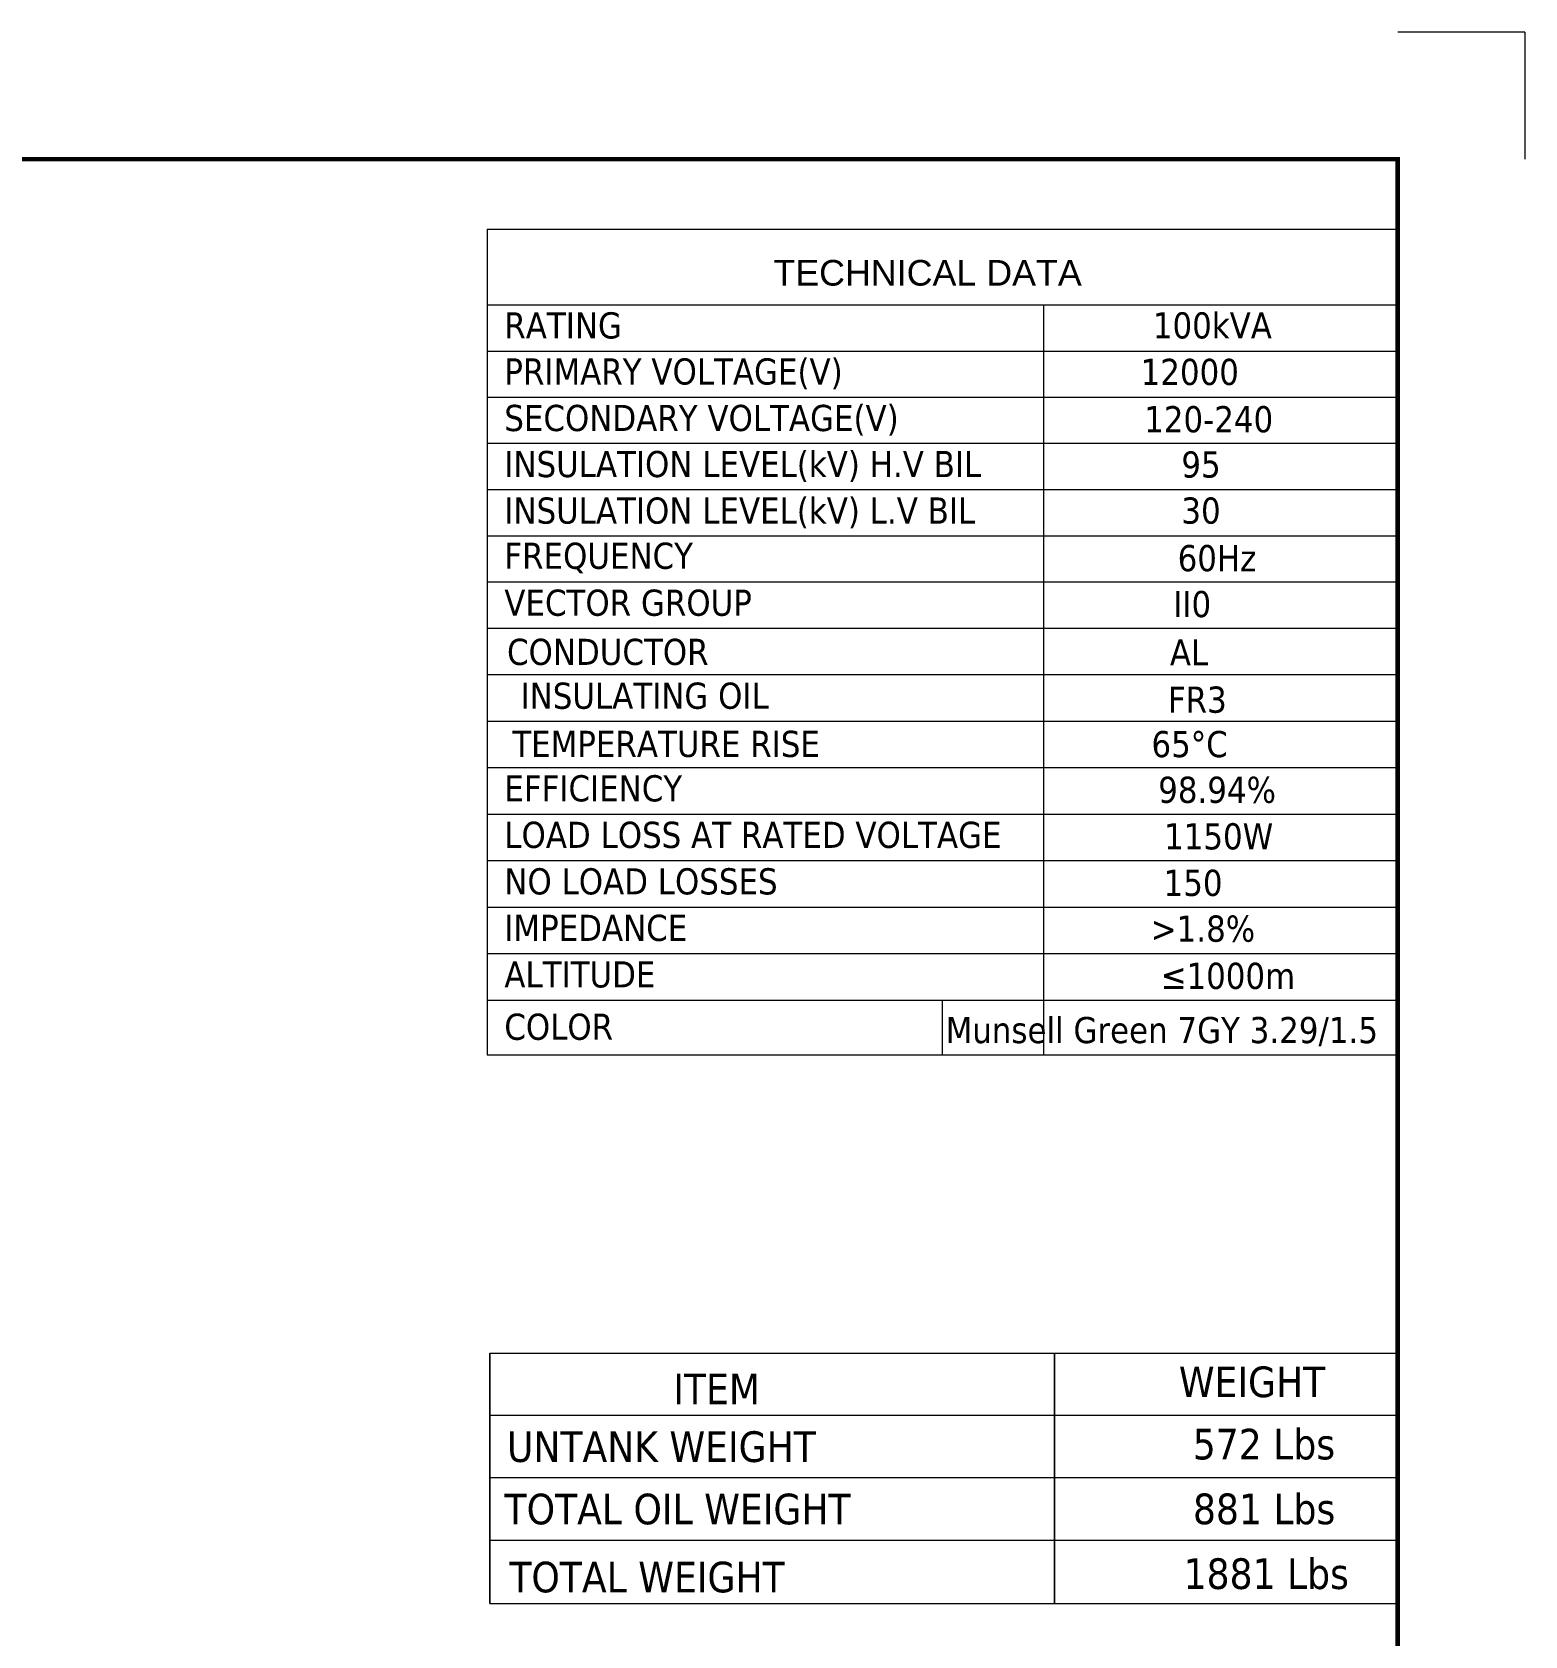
# Model space of a CAD drawing. Header units: millimetres. Extents: x 13152 to 58898, y -6229 to 3679.
# Drawn here: x 56582 to 58898, y 1191 to 3679 of the extents above; entities that cross this region are included whole.
import ezdxf
from ezdxf.enums import TextEntityAlignment as Align

# ---------------------------------------------------------------- set-up
doc = ezdxf.new("R2010")
doc.units = ezdxf.units.MM
doc.header["$LTSCALE"] = 4
doc.layers.add('1', color=12, linetype='Continuous')
for name, color, linetype, lineweight in [('6文字层', 3, 'Continuous', 35), ('标注、文本', 3, 'Continuous', 25), ('铁心', 3, 'Continuous', 0)]:
    doc.layers.add(name, color=color, linetype=linetype, lineweight=lineweight)
doc.layers.add('paper', color=254, linetype='Continuous', plot=False)
doc.styles.add('PDF Arial', font='arial.ttf')
doc.styles.add('Tahoma$001', font='tahoma.ttf', dxfattribs={"height": 2.159784})
doc.styles.add('Tahoma_txtstyle_30.51_0_0', font='tahoma.ttf')

msp = doc.modelspace()

# ---------------------------------------------------------------- linework, layer by layer
at = {"layer": '1', "color": 0, "lineweight": 40, "const_width": 6.91}
msp.add_lwpolyline([(51123.1, -1964.46), (58700.95, -1964.46), (58700.95, 3482.13), (51123.1, 3482.13), (51123.1, -1964.46)], dxfattribs=at)
at = {"layer": '6文字层', "lineweight": 13}
for points in [[(57288.35, 3373.61), (58700.95, 3373.61)], [(57288.35, 3373.61), (57288.35, 2092.72)], [(58700.95, 3373.61), (58700.95, 2536.87)]]:
    msp.add_lwpolyline(points, dxfattribs=at)
at = {"layer": 'paper', "lineweight": 13}
for q in [(58700.95, 3679.47), (58898.29, 3482.13)]:
    msp.add_line((58898.29, 3679.47), q, dxfattribs=at)
at = {"layer": '标注、文本', "lineweight": 13}
msp.add_line((57994.65, 2092.72), (57994.65, 2177.4), dxfattribs=at)
at = {"layer": '铁心', "lineweight": 13}
for p, q in [((57292.51, 1629.92), (57292.51, 1500.64)), ((57292.51, 1500.64), (57292.51, 1629.92)), ((57292.51, 1629.92), (58700.95, 1629.92)), ((58168.79, 1629.92), (58168.79, 1500.64)), ((58168.79, 1500.64), (58168.79, 1629.92)), ((57292.51, 1533.42), (58700.95, 1533.42)), ((57292.51, 1351.33), (57292.51, 1500.64)), ((57292.51, 1500.64), (57292.51, 1351.33)), ((58168.79, 1351.33), (58168.79, 1500.64)), ((58168.79, 1500.64), (58168.79, 1351.33)), ((57292.51, 1436.52), (58700.95, 1436.52)), ((57292.51, 1241.11), (57292.51, 1351.33)), ((57292.51, 1351.33), (57292.51, 1241.11)), ((58168.79, 1241.11), (58168.79, 1351.33)), ((58168.79, 1351.33), (58168.79, 1241.11)), ((57292.51, 1339.62), (58700.95, 1339.62)), ((57292.51, 1241.11), (58700.95, 1241.11))]:
    msp.add_line(p, q, dxfattribs=at)
for points in [[(57288.35, 3256.51), (58700.95, 3256.51)], [(58151.49, 3256.51), (58151.49, 2092.72)], [(57288.35, 3184.34), (58700.95, 3184.34)], [(57288.35, 3112.85), (58700.95, 3112.85)], [(57288.35, 3041.37), (58700.95, 3041.37)], [(57288.35, 2969.88), (58700.95, 2969.88)], [(57288.35, 2897.71), (58700.95, 2897.71)], [(57288.35, 2826.22), (58700.95, 2826.22)], [(57288.35, 2754.74), (58700.95, 2754.74)], [(57288.35, 2682.57), (58700.95, 2682.57)], [(57288.35, 2610.4), (58700.95, 2610.4)], [(57288.35, 2538.23), (58700.95, 2538.23)], [(57288.35, 2466.07), (58700.95, 2466.07)], [(57288.35, 2393.9), (58700.95, 2393.9)], [(57288.35, 2321.73), (58700.95, 2321.73)], [(57288.35, 2249.56), (58700.95, 2249.56)], [(57288.35, 2177.4), (58700.95, 2177.4)], [(57288.35, 2177.4), (58700.95, 2177.4)], [(58700.95, 2177.4), (58700.95, 2008.84)], [(57288.35, 2092.72), (58700.95, 2092.72)]]:
    msp.add_lwpolyline(points, dxfattribs=at)

# ---------------------------------------------------------------- texts
for s, height, style, p in [('TECHNICAL DATA', 39.7655, 'PDF Arial', (57732.44, 3286.09)), ('RATING', 40.606, 'Tahoma$001', (57315.07, 3204.08)), ('100kVA', 40.606, 'Tahoma$001', (58321.12, 3204.08)), ('PRIMARY VOLTAGE(V)', 40.6063, 'Tahoma$001', (57315.07, 3132.6)), ('   12000 ', 40.606, 'Tahoma$001', (58256.55, 3131.92)), ('SECONDARY VOLTAGE(V)', 40.6063, 'Tahoma$001', (57315.07, 3060.43)), ('120-240', 40.606, 'Tahoma$001', (58307.65, 3058.53)), ('INSULATION LEVEL(kV) H.V BIL', 40.6063, 'Tahoma$001', (57315.07, 2988.94)), ('95', 40.606, 'Tahoma$001', (58365.36, 2988.26)), ('INSULATION LEVEL(kV) L.V BIL', 40.6063, 'Tahoma$001', (57315.07, 2916.77)), ('30', 40.606, 'Tahoma$001', (58365.36, 2916.77)), ('FREQUENCY', 40.606, 'Tahoma$001', (57315.07, 2846.65)), ('60Hz', 40.606, 'Tahoma$001', (58359.54, 2842.98)), ('VECTOR GROUP', 40.6063, 'Tahoma$001', (57315.07, 2773.8)), ('II0', 40.606, 'Tahoma$001', (58352.84, 2771.69)), ('CONDUCTOR', 40.606, 'Tahoma$001', (57319.25, 2697.53)), ('AL', 40.606, 'Tahoma$001', (58347.53, 2696.88)), ('FR3', 40.606, 'Tahoma$001', (58344.43, 2623.38)), ('EFFICIENCY', 40.606, 'Tahoma$001', (57315.07, 2485.81)), ('98.94%%%', 40.606, 'Tahoma$001', (58329.42, 2483.51)), ('LOAD LOSS AT RATED VOLTAGE', 40.6063, 'Tahoma$001', (57315.07, 2413.64)), ('1150W', 40.606, 'Tahoma$001', (58338.51, 2411.34)), ('NO LOAD LOSSES', 40.6063, 'Tahoma$001', (57315.07, 2341.47)), ('150', 40.606, 'Tahoma$001', (58337.83, 2339.17)), ('IMPEDANCE', 40.606, 'Tahoma$001', (57315.07, 2269.31)), ('>1.8%%%', 40.606, 'Tahoma$001', (58317.91, 2268.1)), ('ALTITUDE', 40.606, 'Tahoma$001', (57315.07, 2197.14)), ('≤1000m', 40.606, 'Tahoma$001', (58333.15, 2194.84)), ('COLOR', 40.606, 'Tahoma$001', (57315.01, 2115.88)), ('Munsell Green 7GY 3.29/1.5', 40.6063, 'Tahoma$001', (57999.62, 2110.71)), ('ITEM', 47.513, 'Tahoma_txtstyle_30.51_0_0', (57577.16, 1550.54)), ('UNTANK WEIGHT', 47.5129, 'Tahoma_txtstyle_30.51_0_0', (57319.14, 1460.9)), ('572 Lbs', 47.513, 'Tahoma_txtstyle_30.51_0_0', (58383.03, 1464.87)), ('TOTAL OIL WEIGHT', 47.5129, 'Tahoma_txtstyle_30.51_0_0', (57315.44, 1364.15)), ('881 Lbs', 47.513, 'Tahoma_txtstyle_30.51_0_0', (58383.34, 1364.33)), ('TOTAL WEIGHT', 47.5129, 'Tahoma_txtstyle_30.51_0_0', (57322.84, 1258.6)), ('1881 Lbs', 47.513, 'Tahoma_txtstyle_30.51_0_0', (58368.82, 1263.82))]:
    msp.add_text(s, height=height, dxfattribs=dict(at, style=style)).set_placement(p)
at = {"layer": '铁心', "lineweight": 13, "style": 'Tahoma$001'}
for s, p in [('INSULATING OIL', (57532.71, 2649.78)), ('TEMPERATURE RISE ', (57573.61, 2575.02))]:
    msp.add_text(s, height=40.6063, dxfattribs=at).set_placement(p, align=Align.MIDDLE)
msp.add_text('65%%DC', height=40.606, dxfattribs=at).set_placement((58318.97, 2574.73), align=Align.MIDDLE_LEFT)
at = {"layer": '铁心', "lineweight": 13, "insert": (58361.44, 1608.97), "char_height": 47.513, "width": 562.5922, "attachment_point": 1, "style": 'Tahoma_txtstyle_30.51_0_0'}
msp.add_mtext('WEIGHT', dxfattribs=at)

doc.saveas('drawing.dxf')
